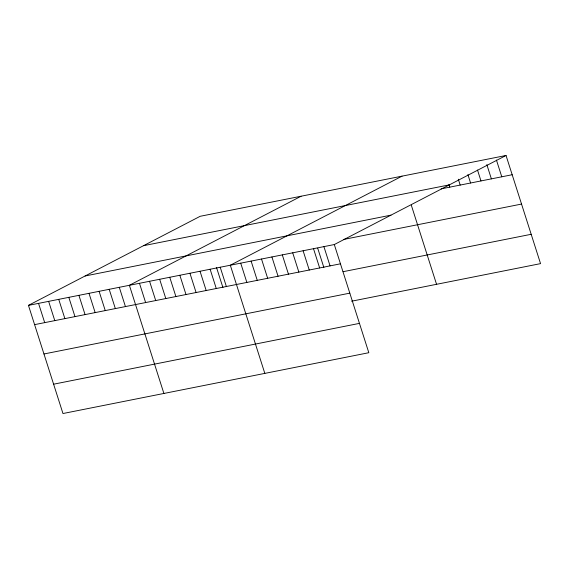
<?xml version="1.0" encoding="UTF-8"?>
<svg xmlns="http://www.w3.org/2000/svg" width="569" height="569" viewBox="0 0 569 569"><rect width="100%" height="100%" fill="white"/><g stroke="black" fill="none" stroke-linecap="round" stroke-linejoin="round"><path stroke-width="0.85" d="M506.033 155.472L334.302 244.549L368.819 352.709L62.967 413.528L28.45 305.375L200.181 216.291L506.033 155.472L540.55 263.625L351.606 301.2M301.108 196.22L129.383 285.304L163.9 393.464M402.041 176.148L230.31 265.232L264.827 373.392M143.509 245.687L449.361 184.868M441.124 188.865L512.178 174.733M85.122 275.979L390.974 215.153M343.534 239.464L521.545 204.065M28.45 305.375L334.302 244.549M34.595 324.643L340.454 263.817M343.086 271.697L531.19 234.293M43.962 353.975L349.814 293.149M53.607 384.196L359.459 323.377M496.438 160.053L501.78 176.803M486.836 164.633L491.381 178.872M477.512 170.046L480.983 180.935M467.91 174.626L470.584 183.005M458.315 179.214L460.186 185.074M448.984 184.626L449.787 187.144M411.309 205.189L436.558 284.308M323.903 246.619L330.056 265.887M317.694 248.176L323.853 267.487M313.505 248.689L319.65 267.956M303.106 250.758L309.252 270.019M292.708 252.821L298.853 272.089M282.309 254.891L288.455 274.158M271.911 256.96L278.056 276.228M261.512 259.03L267.658 278.291M251.114 261.093L257.259 280.361M240.715 263.163L246.861 282.43M220.217 267.238L226.37 286.506M216.49 267.409L222.927 287.558M210.125 269.244L216.277 288.511M200.032 271.257L206.184 290.517M189.939 273.262L196.092 292.523M179.847 275.268L185.999 294.536M169.754 277.274L175.899 296.541M159.661 279.279L165.807 298.547M149.569 281.292L155.714 300.553M139.476 283.298L145.621 302.559M119.291 287.309L125.436 306.577M109.198 289.315L115.343 308.583M99.106 291.328L105.251 310.589M89.006 293.334L95.158 312.594M78.913 295.339L85.066 314.607M68.821 297.345L74.973 316.613M58.728 299.351L64.88 318.619M48.635 301.357L54.788 320.624M38.543 303.369L44.695 322.63"/></g></svg>
